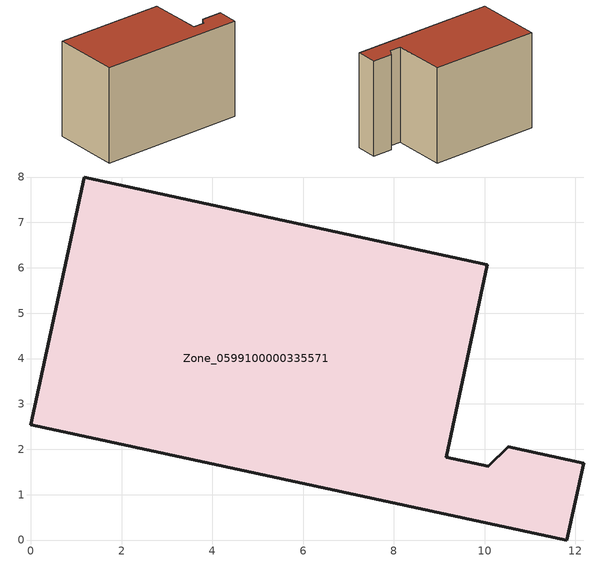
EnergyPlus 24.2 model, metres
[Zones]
Zone_0599100000335571
 floor ground (C_G): 0,2.54 1.17,8 10.06,6.06 9.15,1.82 10.08,1.62 10.52,2.05 12.18,1.69 11.81,0 z0
 wall outside (C_F): 1.17,8 0,2.54 11.81,0 12.18,1.69 10.52,2.05 10.08,1.62 9.15,1.82 10.06,6.06 1.17,8 z0:7.99
 roof outside (C_R): 10.52,2.05 10.08,1.62 9.15,1.82 10.06,6.06 1.17,8 0,2.54 11.81,0 12.18,1.69 z7.99
[BUILDING]
Pand.0599100000335571: North Axis=0; Terrain=City; Loads Convergence Tolerance Value=0.04; Temperature Convergence Tolerance Value=0.4; Solar Distribution=FullExterior; Maximum Number of Warmup Days=25; Minimum Number of Warmup Days=1
[Site:Location]
Rotterdam.The.Hague.AP_ZH_NLD Design_Conditions: Latitude=51.96; Longitude=4.45; Time Zone=1; Elevation=-4.5
[SITE:GROUNDTEMPERATURE:BUILDINGSURFACE]
18, 18, 18, 18, 18, 18, 18, 18, 18, 18, 18, 18
[MATERIAL] Thermal Absorptance=0.9; Solar Absorptance=0.7; Visible Absorptance=0.7
Name | Roughness | Thickness | Conductivity | Density | Specific Heat
G.TI.1975-1991 | MediumSmooth | 0.15 | 0.288461 | 540 | 1210
F.TI.1975-1991 | Rough | 0.3 | 0.230769 | 1920 | 840
R.TI.1975-1991 | MediumRough | 0.2 | 0.153846 | 1500 | 1000
[CONSTRUCTION]
C_G: G.TI.1975-1991
C_F: F.TI.1975-1991
C_R: R.TI.1975-1991
[ZONE]
Zone_0599100000335571: Type=1; Multiplier=1; Ceiling Height=Autocalculate; Volume=Autocalculate; Floor Area=autocalculate; Part of Total Floor Area=Yes
[ZONEINFILTRATION:DESIGNFLOWRATE]
Infil_Zone_0599100000335571: Zone or ZoneList or Space or SpaceList=Zone_0599100000335571; Schedule=AlwaysOn; Design Flow Rate Calculation Method=Flow/Area; Flow Rate per Floor Area=0.003; Constant Term Coefficient=1; Temperature Term Coefficient=0; Velocity Term Coefficient=0; Velocity Squared Term Coefficient=0
[HVACTEMPLATE:ZONE:IDEALLOADSAIRSYSTEM]
Zone_0599100000335571: Maximum Heating Supply Air Temperature=50; Minimum Cooling Supply Air Temperature=13; Maximum Heating Supply Air Humidity Ratio=0.0156; Minimum Cooling Supply Air Humidity Ratio=0.0077; Heating Limit=NoLimit; Cooling Limit=NoLimit; Dehumidification Control Type=ConstantSensibleHeatRatio; Cooling Sensible Heat Ratio=0.7; Dehumidification Setpoint=60; Humidification Control Type=None; Humidification Setpoint=30; Outdoor Air Method=None; Outdoor Air Flow Rate per Person=0.00944; Outdoor Air Flow Rate per Zone Floor Area=0; Outdoor Air Flow Rate per Zone=0; Demand Controlled Ventilation Type=None; Outdoor Air Economizer Type=NoEconomizer; Heat Recovery Type=None; Sensible Heat Recovery Effectiveness=0.7; Latent Heat Recovery Effectiveness=0.65
[ZONECONTROL:THERMOSTAT]
ThermostatControl_Zone_0599100000335571: Zone or ZoneList=Zone_0599100000335571; Control Type Schedule=DualSetpointControlType; Control 1=Thermostat_Zone_0599100000335571; Temperature Difference Between Cutout And Setpoint=0
[THERMOSTATSETPOINT:DUALSETPOINT]
Thermostat_Zone_0599100000335571: Heating Setpoint Temperature Schedule=HeatingSetpoint_Zone_0599100000335571; Cooling Setpoint Temperature Schedule=CoolingSetpoint_Zone_0599100000335571
[SCHEDULE:COMPACT]
HeatingSetpoint_Zone_0599100000335571: Through: 12/31, For: AllDays, Until: 24:00, 21
CoolingSetpoint_Zone_0599100000335571: Through: 12/31, For: AllDays, Until: 24:00, 24
DualSetpointControlType: Through: 12/31, For: AllDays, Until: 24:00, 4
AlwaysOn: Through: 12/31, For: AllDays, Until: 24:00, 1
